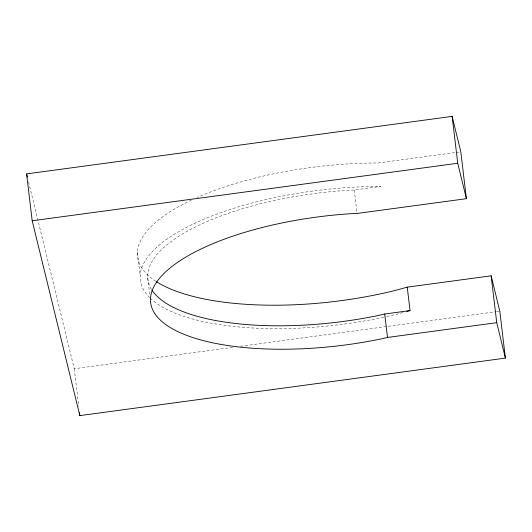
<?xml version="1.0" encoding="UTF-8"?>
<svg xmlns="http://www.w3.org/2000/svg" width="532" height="532" viewBox="0 0 532 532"><rect width="100%" height="100%" fill="white"/><g stroke="black" fill="none" stroke-linecap="round" stroke-linejoin="round"><path stroke-width="0.4" stroke-dasharray="2.66 2" d="M402.917 312.537L397.377 314.053A189.605 67.95 -6.8 0 1 384.536 317.019M459.169 152.032L378.006 162.998A189.605 67.95 -6.8 0 0 197.232 197.452M151.58 289.475A182.017 65.23 -6.8 0 1 348.101 190.27L354.265 190.017L380.799 186.433A189.605 67.95 -6.8 0 0 192.524 224.358A189.605 67.95 -6.8 0 0 149.904 297.807M28.568 181.944L74.267 368.743L233.947 347.163M240.531 346.272L495.698 311.792M496.516 311.679L499.814 311.233M354.265 190.017L357.065 213.458M147.723 277.797L149.745 294.768M137.376 252.354L140.169 275.789M74.267 368.743L78.776 406.568M383.725 317.198A189.605 67.95 -6.8 0 1 150.516 298.392M155.889 281.308A189.605 67.95 -6.8 0 1 191.281 200.178"/><path stroke-width="0.8" d="M505.4 358.109L496.735 322.678L387.509 337.441L382.169 338.698A182.017 65.23 -6.8 0 1 151.174 305.454A182.017 65.23 -6.8 0 1 350.894 213.704L357.065 213.458L466.398 198.682L460.812 151.813L452.147 116.388L26.6 173.891L32.186 220.767L79.853 415.612L505.4 358.109L499.814 311.233L491.142 275.809L407.246 287.147L394.584 290.618A189.605 67.95 -6.8 0 1 156.561 281.741M406.874 311.446L410.039 310.582L407.246 287.147M410.039 310.582L384.709 314.006L379.376 315.263A182.017 65.23 -6.8 0 1 151.999 290.126M32.186 220.767L457.733 163.258L466.398 198.682M26.6 173.891L27.385 177.116M491.142 275.809L496.735 322.678M452.147 116.388L457.733 163.258M384.709 314.006L387.509 337.441M79.461 412.327L79.853 415.612"/></g></svg>
